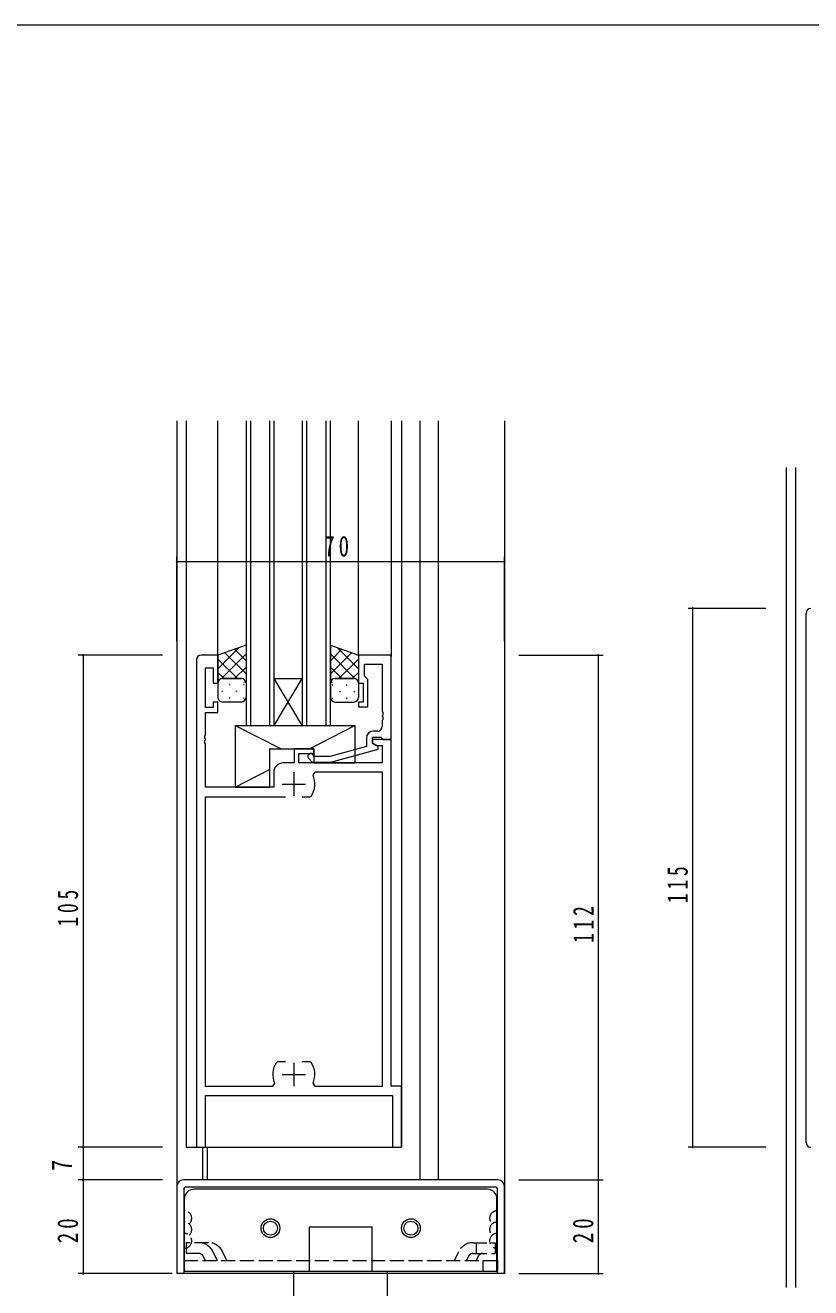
# Model space of a CAD drawing. Units: millimetres on the paper. Extents: x -398 to 398, y -282 to 282.
# Drawn here: x -230.1 to -62.5, y 9.8 to 279.3 of the extents above; entities that cross this region are included whole.
import ezdxf
from ezdxf.enums import TextEntityAlignment as Align

# ---------------------------------------------------------------- set-up
doc = ezdxf.new("R2010")
doc.units = ezdxf.units.MM
doc.linetypes.add('USER4', pattern=[4, 3, -1])
for name, color, linetype, lineweight in [('0-1_YKK_ZWAK', 7, 'Continuous', 18), ('0-3_YKK_11', 7, 'Continuous', 18), ('0-4_YKK_12', 2, 'Continuous', 18), ('0-5_YKK_13', 4, 'Continuous', 18), ('0-6_YKK_D', 6, 'Continuous', 18)]:
    doc.layers.add(name, color=color, linetype=linetype, lineweight=lineweight)
doc.styles.add('ＭＳ ゴシック', font='')
doc.styles.get('ＭＳ ゴシック').set_extended_font_data('MS Gothic')

msp = doc.modelspace()

# ---------------------------------------------------------------- linework, layer by layer
at = {"layer": '0-1_YKK_ZWAK'}
msp.add_line((377.192, 279.3), (-392.808, 279.3), dxfattribs=at)
at = {"layer": '0-3_YKK_11'}
for p, q in [((-63.464, 40.841), (-63.464, 153.841)), ((-193.608, 143.841), (-193.608, 39.841)), ((-189.008, 144.841), (-192.608, 144.841)), ((-189.008, 138.841), (-189.008, 144.841)), ((-159.008, 144.841), (-159.008, 138.841)), ((-152.008, 144.841), (-159.008, 144.841)), ((-157.708, 142.911), (-153.938, 142.911)), ((-157.708, 140.341), (-157.708, 142.911)), ((-153.938, 142.911), (-153.938, 132.799)), ((-152.008, 126.841), (-152.008, 144.841)), ((-191.678, 142.141), (-190.008, 142.141)), ((-191.678, 133.641), (-191.678, 142.141)), ((-190.008, 142.141), (-190.008, 138.841)), ((-157.508, 140.141), (-157.708, 140.341)), ((-157.008, 139.641), (-157.508, 140.141)), ((-190.008, 138.841), (-189.008, 138.841)), ((-159.008, 138.841), (-158.008, 138.841)), ((-158.008, 138.841), (-158.008, 134.841)), ((-157.008, 133.841), (-157.008, 139.641)), ((-190.008, 134.841), (-190.008, 133.641)), ((-189.008, 134.841), (-190.008, 134.841)), ((-189.008, 132.641), (-189.008, 134.841)), ((-159.008, 134.841), (-159.008, 133.841)), ((-158.008, 134.841), (-159.008, 134.841)), ((-190.008, 133.641), (-191.678, 133.641)), ((-191.678, 132.641), (-189.008, 132.641)), ((-191.678, 127.799), (-191.678, 132.641)), ((-159.008, 133.841), (-157.008, 133.841)), ((-153.938, 132.799), (-153.818, 132.616)), ((-153.818, 132.066), (-153.938, 131.882)), ((-153.818, 132.616), (-153.818, 132.066)), ((-153.938, 131.882), (-153.938, 131.799)), ((-153.938, 131.799), (-153.818, 131.616)), ((-153.818, 131.066), (-153.938, 130.882)), ((-153.938, 130.882), (-153.938, 129.641)), ((-153.818, 131.616), (-153.818, 131.066)), ((-191.798, 127.616), (-191.678, 127.799)), ((-191.798, 127.066), (-191.798, 127.616)), ((-191.678, 126.882), (-191.798, 127.066)), ((-191.798, 126.616), (-191.678, 126.799)), ((-191.678, 126.799), (-191.678, 126.882)), ((-157.308, 127.141), (-157.308, 125.32)), ((-156.008, 127.341), (-154.208, 127.341)), ((-156.008, 126.041), (-156.008, 127.341)), ((-156.008, 126.841), (-156.008, 126.041)), ((-152.008, 126.841), (-156.008, 126.841)), ((-154.938, 128.641), (-155.808, 128.641)), ((-154.208, 127.341), (-154.008, 127.141)), ((-154.008, 127.141), (-153.708, 126.841)), ((-153.708, 126.841), (-152.008, 126.841)), ((-152.008, 52.841), (-152.008, 126.841)), ((-191.798, 126.066), (-191.798, 126.616)), ((-191.678, 125.882), (-191.798, 126.066)), ((-191.678, 116.641), (-191.678, 125.882)), ((-172.708, 124.841), (-172.708, 121.841)), ((-168.508, 124.841), (-172.708, 124.841)), ((-168.508, 123.841), (-168.508, 124.841)), ((-157.308, 125.32), (-165.07, 123.241)), ((-164.912, 122.041), (-154.808, 124.748)), ((-154.808, 125.348), (-156.008, 126.041)), ((-156.008, 126.041), (-155.142, 125.541)), ((-155.142, 125.541), (-153.938, 125.541)), ((-154.808, 124.748), (-154.808, 125.348)), ((-153.938, 125.541), (-153.938, 121.841)), ((-172.708, 121.841), (-175.108, 121.841)), ((-171.708, 123.841), (-168.508, 123.841)), ((-171.708, 121.841), (-171.708, 123.841)), ((-153.938, 121.841), (-171.708, 121.841)), ((-169.632, 122.816), (-168.857, 122.041)), ((-168.857, 122.041), (-164.912, 122.041)), ((-168.36, 123.241), (-168.784, 123.665)), ((-165.07, 123.241), (-168.36, 123.241)), ((-177.108, 119.841), (-177.108, 116.641)), ((-172.808, 119.841), (-172.808, 114.841)), ((-168.712, 119.204), (-168.257, 119.911)), ((-168.257, 119.911), (-153.938, 119.911)), ((-153.938, 119.911), (-153.938, 52.771)), ((-177.108, 116.641), (-191.678, 116.641)), ((-175.308, 117.341), (-170.308, 117.341)), ((-191.678, 114.641), (-174.558, 114.641)), ((-191.678, 52.771), (-191.678, 114.641)), ((-171.058, 114.641), (-169.361, 114.641)), ((-171.058, 114.641), (-169.361, 114.641)), ((-169.361, 114.641), (-169.115, 114.769)), ((-176.255, 58.041), (-176.501, 57.912)), ((-174.558, 58.041), (-176.255, 58.041)), ((-172.808, 57.841), (-172.808, 52.841)), ((-169.361, 58.041), (-171.058, 58.041)), ((-169.115, 57.912), (-169.361, 58.041)), ((-175.308, 55.341), (-170.308, 55.341)), ((-177.36, 52.771), (-191.678, 52.771)), ((-176.904, 53.478), (-177.36, 52.771)), ((-168.257, 52.771), (-168.712, 53.478)), ((-153.938, 52.771), (-168.257, 52.771)), ((-149.808, 52.841), (-152.008, 52.841)), ((-149.808, 39.841), (-149.808, 52.841)), ((-191.678, 50.841), (-151.738, 50.841)), ((-191.678, 39.841), (-191.678, 50.841)), ((-151.738, 50.841), (-151.738, 39.841)), ((-193.608, 39.841), (-191.678, 39.841)), ((-151.738, 39.841), (-149.808, 39.841))]:
    msp.add_line(p, q, dxfattribs=at)
for centre, radius, start, end in [((-62.464, 153.841), 1, 90.00001, 179.99999), ((-192.608, 143.841), 1, 90.00001, 179.99999), ((-154.938, 129.641), 1, 270.00001, 359.99999), ((-155.808, 127.141), 1.5, 90.00001, 179.99999), ((-175.108, 119.841), 2, 90.00001, 179.99999), ((-169.208, 123.241), 0.6, 44.99999, 225.00001), ((-172.808, 117.341), 4.5, 325.15008, 24.45637), ((-172.808, 55.341), 4.5, 145.15008, 204.45637), ((-172.808, 55.341), 4.5, 335.54363, 34.84992), ((-62.464, 40.841), 1, 180.00001, 269.99999)]:
    msp.add_arc(centre, radius, start, end, dxfattribs=at)
at = {"layer": '0-4_YKK_12'}
for p, q in [((-197.808, 194.841), (-197.808, 12.841)), ((-189.008, 144.341), (-189.008, 194.841)), ((-183.008, 194.841), (-183.008, 129.841)), ((-182.008, 129.841), (-182.008, 194.841)), ((-178.008, 194.841), (-178.008, 129.841)), ((-177.008, 129.841), (-177.008, 194.841)), ((-171.008, 194.841), (-171.008, 129.841)), ((-170.008, 129.841), (-170.008, 194.841)), ((-166.008, 194.841), (-166.008, 129.841)), ((-165.008, 129.841), (-165.008, 194.841)), ((-159.008, 144.841), (-159.008, 194.841)), ((-152.008, 194.841), (-152.008, 144.541)), ((-149.808, 194.841), (-149.808, 39.841)), ((-141.908, 32.841), (-141.908, 194.841)), ((-127.808, 194.841), (-127.808, 12.841)), ((-67.664, 9.841), (-67.664, 184.886)), ((-65.664, 9.841), (-65.664, 184.891)), ((-171.008, 129.841), (-177.008, 139.841)), ((-177.008, 129.841), (-171.008, 139.841)), ((-177.008, 139.841), (-171.008, 139.841)), ((-183.008, 129.841), (-177.008, 129.841)), ((-177.008, 129.841), (-171.008, 129.841)), ((-171.008, 129.841), (-165.008, 129.841)), ((-192.308, 39.841), (-192.308, 32.841)), ((-191.308, 39.841), (-191.308, 32.841)), ((-191.308, 32.841), (-192.308, 32.841)), ((-127.808, 12.841), (-197.808, 12.841))]:
    msp.add_line(p, q, dxfattribs=at)
for points in [[(-195.808, 194.841), (-195.808, 39.841), (-149.808, 39.841)], [(-141.908, 32.841), (-145.808, 32.841), (-145.808, 194.841)]]:
    msp.add_lwpolyline(points, dxfattribs=at)
at = {"layer": '0-5_YKK_13'}
for p, q in [((-183.008, 146.983), (-189.008, 144.841)), ((-189.008, 141.932), (-184.484, 146.457)), ((-183.008, 143.655), (-185.461, 146.107)), ((-183.008, 146.983), (-183.008, 138.841)), ((-165.008, 146.983), (-165.008, 138.841)), ((-165.008, 146.983), (-159.008, 144.841)), ((-165.008, 143.655), (-162.555, 146.107)), ((-159.008, 141.932), (-163.533, 146.457)), ((-189.008, 144.76), (-188.883, 144.885)), ((-189.008, 144.841), (-189.008, 138.841)), ((-184.851, 139.841), (-189.008, 143.998)), ((-188.321, 139.79), (-183.008, 145.103)), ((-183.008, 140.826), (-187.545, 145.363)), ((-165.008, 140.826), (-160.471, 145.363)), ((-159.695, 139.79), (-165.008, 145.103)), ((-163.165, 139.841), (-159.008, 143.998)), ((-159.008, 144.76), (-159.133, 144.885)), ((-159.008, 144.841), (-159.008, 138.841)), ((-187.679, 139.841), (-189.008, 141.169)), ((-185.443, 139.841), (-183.008, 142.275)), ((-162.574, 139.841), (-165.008, 142.275)), ((-160.337, 139.841), (-159.008, 141.169)), ((-189.008, 139.103), (-188.958, 139.154)), ((-189.008, 138.841), (-189.008, 135.841)), ((-184.008, 139.841), (-188.008, 139.841)), ((-188.008, 139.841), (-184.008, 139.841)), ((-186.39, 138.506), (-186.59, 138.506)), ((-183.408, 138.506), (-183.56, 138.506)), ((-183.426, 139.029), (-183.408, 139.047)), ((-183.008, 138.841), (-183.008, 135.841)), ((-165.008, 138.841), (-165.008, 135.841)), ((-164.59, 139.029), (-164.608, 139.047)), ((-164.608, 138.506), (-164.457, 138.506)), ((-164.008, 139.841), (-160.008, 139.841)), ((-160.008, 139.841), (-164.008, 139.841)), ((-161.627, 138.506), (-161.427, 138.506)), ((-159.008, 139.103), (-159.058, 139.154)), ((-159.008, 138.841), (-159.008, 135.841)), ((-188.005, 137.091), (-188.205, 137.091)), ((-184.008, 134.841), (-188.008, 134.841)), ((-186.39, 135.676), (-186.59, 135.676)), ((-184.975, 137.091), (-185.175, 137.091)), ((-183.422, 135.676), (-183.56, 135.676)), ((-164.595, 135.676), (-164.457, 135.676)), ((-164.008, 134.841), (-160.008, 134.841)), ((-163.042, 137.091), (-162.842, 137.091)), ((-161.627, 135.676), (-161.427, 135.676)), ((-160.012, 137.091), (-159.812, 137.091)), ((-185.308, 129.841), (-175.501, 124.841)), ((-185.308, 129.841), (-159.808, 129.841)), ((-185.308, 129.841), (-185.308, 116.641)), ((-169.467, 124.841), (-159.808, 129.841)), ((-159.808, 129.841), (-159.808, 121.841)), ((-178.008, 124.841), (-178.008, 116.641)), ((-168.508, 121.841), (-159.808, 121.841)), ((-185.308, 116.641), (-178.008, 120.419)), ((-185.308, 116.641), (-178.008, 116.641)), ((-129.308, 32.841), (-196.308, 32.841)), ((-197.808, 31.341), (-197.808, 12.841)), ((-196.308, 30.841), (-196.308, 12.841)), ((-195.808, 31.341), (-129.808, 31.341)), ((-131.458, 30.841), (-194.158, 30.841)), ((-129.308, 12.841), (-129.308, 30.841)), ((-127.808, 12.841), (-127.808, 31.341)), ((-196.158, 13.341), (-196.158, 28.841)), ((-129.458, 13.341), (-129.458, 28.841)), ((-169.458, 22.841), (-156.158, 22.841)), ((-169.458, 13.341), (-169.458, 22.841)), ((-156.158, 22.841), (-156.158, 13.341)), ((-196.308, 12.841), (-197.808, 12.841)), ((-196.308, 13.341), (-129.308, 13.341)), ((-196.158, 13.341), (-169.458, 13.341)), ((-172.808, 6.341), (-172.808, 13.341)), ((-156.158, 13.341), (-129.458, 13.341)), ((-152.808, 6.341), (-152.808, 13.341)), ((-127.808, 12.841), (-129.308, 12.841))]:
    msp.add_line(p, q, dxfattribs=at)
at = {"layer": '0-5_YKK_13', "linetype": 'USER4'}
for p, q in [((-191.027, 19.441), (-195.808, 19.441)), ((-195.808, 19.441), (-195.808, 17.141)), ((-134.59, 19.441), (-129.808, 19.441)), ((-133.865, 19.441), (-133.865, 17.141)), ((-129.808, 19.441), (-129.808, 17.141)), ((-193.09, 17.141), (-195.808, 17.141)), ((-192.186, 16.569), (-191.747, 15.641)), ((-190.107, 17.553), (-189.202, 15.641)), ((-187.139, 15.641), (-188.044, 17.553)), ((-138.478, 15.641), (-137.572, 17.553)), ((-135.493, 16.569), (-135.933, 15.641)), ((-134.59, 17.141), (-129.808, 17.141)), ((-133.43, 16.569), (-133.87, 15.641)), ((-196.308, 15.641), (-129.308, 15.641)), ((-196.308, 15.641), (-196.308, 13.341)), ((-132.484, 15.641), (-132.484, 13.341)), ((-129.308, 15.641), (-129.308, 13.341))]:
    msp.add_line(p, q, dxfattribs=at)
at = {"layer": '0-5_YKK_13'}
msp.add_lwpolyline([(-178.008, 124.841), (-168.508, 124.841), (-168.508, 121.841)], dxfattribs=at)
for centre, radius in [((-177.808, 22.541), 2), ((-147.808, 22.541), 2), ((-177.808, 22.541), 1.5), ((-147.808, 22.541), 1.5)]:
    msp.add_circle(centre, radius, dxfattribs=at)
for centre, radius, start, end in [((-188.008, 138.841), 1, 90, 180), ((-188.008, 138.841), 1, 90, 179.9999), ((-184.008, 138.841), 1, 0, 90), ((-164.008, 138.841), 1, 90, 180), ((-160.008, 138.841), 1, 0, 90), ((-160.008, 138.841), 1, 0.0001, 90), ((-188.008, 135.841), 1, 180, 270), ((-184.008, 135.841), 1, 270, 0), ((-164.008, 135.841), 1, 180, 270), ((-160.008, 135.841), 1, 270, 0), ((-196.308, 31.341), 1.5, 90, 180), ((-129.308, 31.341), 1.5, 360, 90), ((-195.808, 30.841), 0.5, 90, 180), ((-194.158, 28.841), 2, 90, 180), ((-131.458, 28.841), 2, 360, 90), ((-129.808, 30.841), 0.5, 360, 90), ((-196.201, 24.637), 1.6, 83.08039, 90.00044), ((-129.415, 24.637), 1.6, 89.99956, 96.91945), ((-196.201, 22.237), 1.6, 83.07687, 90.00044), ((-129.415, 22.237), 1.6, 89.99956, 96.92297), ((-196.201, 19.837), 1.6, 83.07731, 90), ((-129.415, 19.837), 1.6, 90, 96.92253), ((-196.201, 19.837), 1.6, 266.16003, 276.92269), ((-129.415, 19.837), 1.6, 263.07747, 273.84013)]:
    msp.add_arc(centre, radius, start, end, dxfattribs=at)
at = {"layer": '0-5_YKK_13', "linetype": 'USER4'}
for centre, radius, start, end in [((-196.201, 24.637), 1.6, 311.40683, 83.08039), ((-129.415, 24.637), 1.6, 96.91945, 228.59317), ((-196.201, 22.237), 1.6, 311.40963, 83.07687), ((-129.415, 22.237), 1.6, 96.92297, 228.59037), ((-196.201, 19.837), 1.6, 276.92269, 83.07731), ((-193.09, 16.141), 3.3, 25.33761, 90), ((-191.027, 16.141), 3.3, 25.33761, 90), ((-134.59, 16.141), 3.3, 90, 154.66239), ((-129.415, 19.837), 1.6, 96.92253, 263.07747), ((-193.09, 16.141), 1, 25.33761, 90), ((-134.59, 16.141), 1, 90, 154.66239), ((-132.527, 16.141), 1, 90, 154.66239)]:
    msp.add_arc(centre, radius, start, end, dxfattribs=at)
at = {"layer": '0-6_YKK_D'}
for p, q in [((-197.808, 147.841), (-197.808, 165.841)), ((-197.808, 164.841), (-127.808, 164.841)), ((-127.808, 147.841), (-127.808, 165.841)), ((-72.064, 154.841), (-88.664, 154.841)), ((-87.664, 39.841), (-87.664, 154.841)), ((-200.808, 144.841), (-218.808, 144.841)), ((-217.808, 144.841), (-217.808, 39.841)), ((-124.808, 144.841), (-106.808, 144.841)), ((-107.808, 144.841), (-107.808, 32.841)), ((-200.808, 39.841), (-218.808, 39.841)), ((-200.808, 39.841), (-218.808, 39.841)), ((-217.808, 39.841), (-217.808, 32.841)), ((-72.064, 39.841), (-88.664, 39.841)), ((-200.808, 32.841), (-218.808, 32.841)), ((-200.808, 32.841), (-218.808, 32.841)), ((-217.808, 32.841), (-217.808, 12.841)), ((-124.808, 32.841), (-106.808, 32.841)), ((-124.808, 32.841), (-106.808, 32.841)), ((-107.808, 32.841), (-107.808, 12.841)), ((-198.808, 12.841), (-218.808, 12.841)), ((-124.808, 12.841), (-106.808, 12.841))]:
    msp.add_line(p, q, dxfattribs=at)
for centre, start, end in [((-197.808, 164.841), 0, 180), ((-197.808, 164.841), 180, 0), ((-127.808, 164.841), 0, 180), ((-127.808, 164.841), 180, 0), ((-87.664, 154.841), 90, 270), ((-87.664, 154.841), 270, 90), ((-217.808, 144.841), 90, 270), ((-217.808, 144.841), 270, 90), ((-107.808, 144.841), 90, 270), ((-107.808, 144.841), 270, 90), ((-217.808, 39.841), 90, 270), ((-217.808, 39.841), 90, 270), ((-217.808, 39.841), 270, 90), ((-217.808, 39.841), 270, 90), ((-87.664, 39.841), 90, 270), ((-87.664, 39.841), 270, 90), ((-217.808, 32.841), 90, 270), ((-217.808, 32.841), 90, 270), ((-217.808, 32.841), 270, 90), ((-217.808, 32.841), 270, 90), ((-107.808, 32.841), 90, 270), ((-107.808, 32.841), 270, 90), ((-217.808, 12.841), 90, 270), ((-217.808, 12.841), 270, 90), ((-107.808, 12.841), 90, 270), ((-107.808, 12.841), 270, 90)]:
    msp.add_arc(centre, 0.106, start, end, dxfattribs=at)

# ---------------------------------------------------------------- texts
at = {"layer": '0-6_YKK_D', "color": 7, "style": 'ＭＳ ゴシック', "width": 0.8}
msp.add_text('7', height=4.399, rotation=90, dxfattribs=at).set_placement((-218.808, 34.741), align=Align.BOTTOM_LEFT)
at = {"layer": '0-6_YKK_D', "color": 7, "insert": (-166.328, 165.841), "char_height": 4.399, "attachment_point": 7, "style": 'ＭＳ ゴシック'}
msp.add_mtext('\\T1.37;\\W0.75;70', dxfattribs=at)
at = {"layer": '0-6_YKK_D', "color": 7, "char_height": 4.399, "attachment_point": 7, "rotation": 90, "style": 'ＭＳ ゴシック'}
for s, insert in [('\\T1.38;\\W0.7;115', (-88.664, 91.901)), ('\\T1.38;\\W0.7;105', (-218.808, 86.901)), ('\\T1.38;\\W0.7;112', (-108.808, 83.401)), ('\\T1.37;\\W0.75;20', (-218.808, 19.321)), ('\\T1.37;\\W0.75;20', (-108.808, 19.321))]:
    msp.add_mtext(s, dxfattribs=dict(at, insert=insert))

doc.saveas('drawing.dxf')
